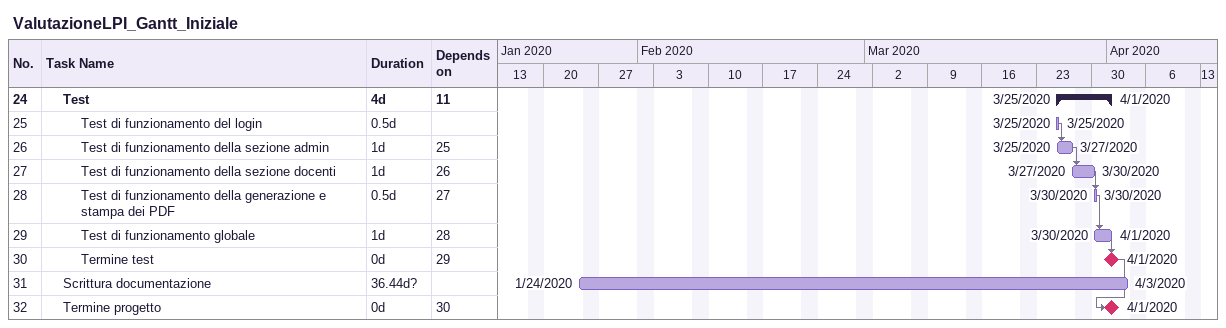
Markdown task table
ValutazioneLPI_Gantt_Iniziale

| ID | Level | Task | Duration | Start | Finish | Predecessors |
|---|---|---|---|---|---|---|
| 24 | 2 | **Test** | 4d | 2020-03-25 | 2020-04-01 | 11 |
| 25 | 3 | Test di funzionamento del login | 0.5d | 2020-03-25 | 2020-03-25 |  |
| 26 | 3 | Test di funzionamento della sezione admin | 1d | 2020-03-25 | 2020-03-27 | 25 |
| 27 | 3 | Test di funzionamento della sezione docenti | 1d | 2020-03-27 | 2020-03-30 | 26 |
| 28 | 3 | Test di funzionamento della generazione e stampa dei PDF | 0.5d | 2020-03-30 | 2020-03-30 | 27 |
| 29 | 3 | Test di funzionamento globale | 1d | 2020-03-30 | 2020-04-01 | 28 |
| 30 | 3 | Termine test | 0d | 2020-04-01 | 2020-04-01 | 29 |
| 31 | 2 | Scrittura documentazione | 36.44d? | 2020-01-24 | 2020-04-03 |  |
| 32 | 2 | Termine progetto | 0d | 2020-04-01 | 2020-04-01 | 30 |
